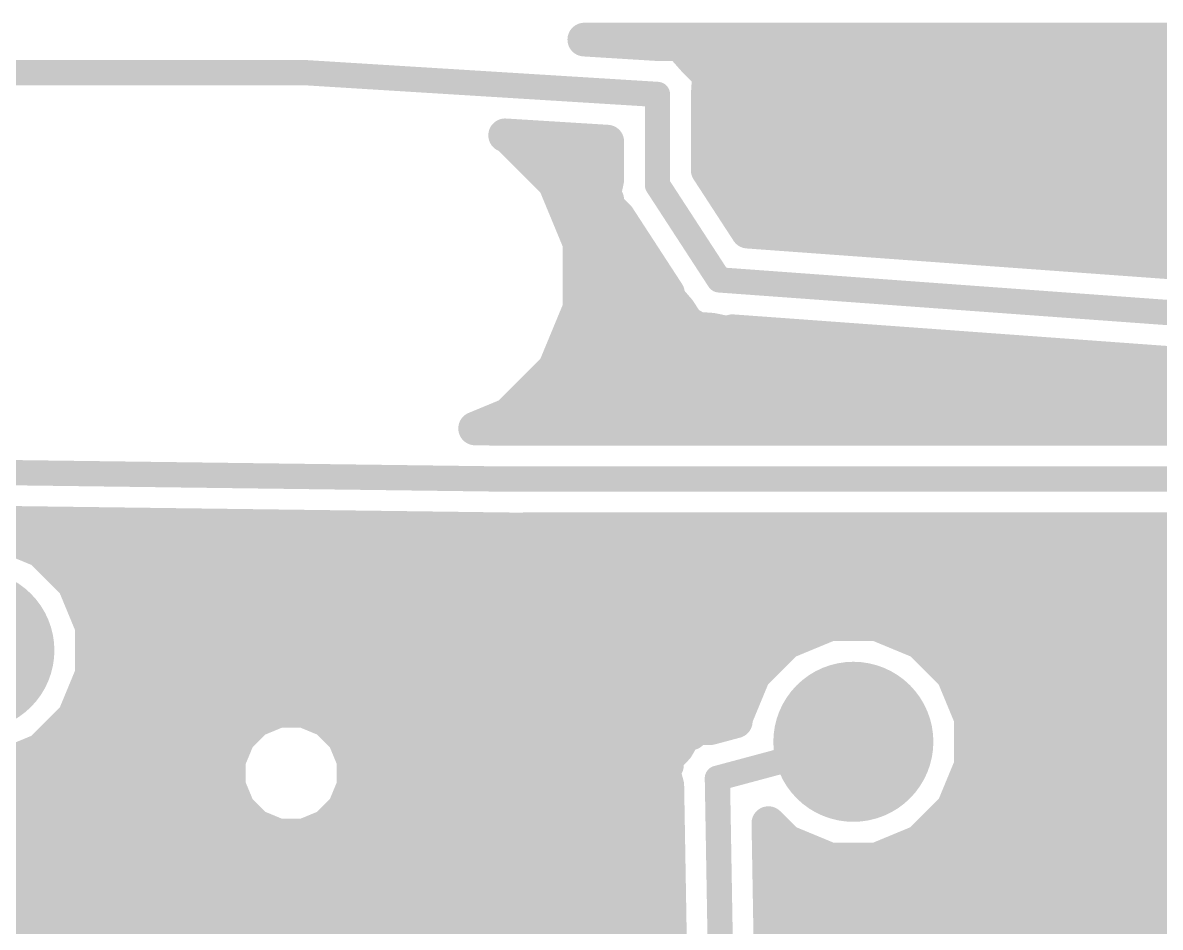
# Model space of a CAD drawing. Extents: x -40.6 to 40.6, y -25.6 to 25.6.
# Drawn here: x -22.42 to -8.7, y 14.66 to 25.57 of the extents above; entities that cross this region are included whole.
import ezdxf

# ---------------------------------------------------------------- set-up
doc = ezdxf.new("R2010")
doc.units = 0
doc.layers.add('1', color=22, linetype='CONTINUOUS')
doc.layers.add('18', color=82, linetype='CONTINUOUS')

# ---------------------------------------------------------------- blocks, each defined once
blk = doc.blocks.new('ROUNDV')
at = {"const_width": 0.5}
blk.add_lwpolyline([(0, -0.25, 1), (0, 0.25, 1), (0, -0.25)], format="xyb", dxfattribs=at)

msp = doc.modelspace()

# ---------------------------------------------------------------- linework, layer by layer
at = {"layer": '1'}
for points, const_width in [([(-14.7423, 25.3102), (-15.6433, 25.3659)], 0.4064), ([(-15.6433, 25.3659), (10.1259, 25.3659)], 0.4064), ([(-14.5102, 25.3102), (-14.7423, 25.3102)], 0.4064), ([(-14.4949, 25.2949), (-14.5102, 25.3102)], 0.4064), ([(-14.4733, 25.2936), (-14.4949, 25.2949)], 0.4064), ([(-14.3196, 25.1196), (-14.4733, 25.2936)], 0.4064), ([(-14.3878, 25.1968), (10.1259, 25.1968)], 0.4064), ([(-14.1554, 24.9554), (-14.3196, 25.1196)], 0.4064), ([(-24.257, 24.9682), (-19.0246, 24.9682)], 0.3048), ([(-19.0246, 24.9682), (-14.761, 24.7046)], 0.3048), ([(-14.1554, 24.9338), (-14.1554, 24.9554)], 0.4064), ([(-14.1411, 24.9176), (-14.1554, 24.9338)], 0.4064), ([(-14.1554, 24.6859), (-14.1411, 24.9176)], 0.4064), ([(-14.1489, 24.7904), (10.1259, 24.7904)], 0.4064), ([(-14.761, 24.7046), (-14.761, 23.6124)], 0.3048), ([(-14.1554, 23.792), (-14.1554, 24.6859)], 0.4064), ([(-14.1554, 24.384), (10.1259, 24.384)], 0.4064), ([(-16.5584, 24.195), (-16.5981, 24.2114)], 0.4064), ([(-16.5981, 24.2114), (-15.3666, 24.1353)], 0.4064), ([(-16.0022, 23.6388), (-16.5584, 24.195)], 0.4064), ([(-15.3666, 24.1353), (-15.3666, 23.6758)], 0.4064), ([(-16.341, 23.9776), (-15.3666, 23.9776)], 0.4064), ([(-14.1554, 23.9776), (10.1259, 23.9776)], 0.4064), ([(-15.3666, 23.6758), (-15.4054, 23.4924)], 0.4064), ([(-13.6727, 23.05), (-14.1554, 23.792)], 0.4064), ([(-15.7012, 22.9121), (-16.0022, 23.6388)], 0.4064), ([(-15.9742, 23.5712), (-15.3887, 23.5712)], 0.4064), ([(-14.761, 23.6124), (-14.0164, 22.4678)], 0.3048), ([(-14.0117, 23.5712), (10.1259, 23.5712)], 0.4064), ([(-15.4054, 23.4924), (-15.3666, 23.4328)], 0.4064), ([(-15.3666, 23.4328), (-15.3666, 23.3616)], 0.4064), ([(-15.3666, 23.3616), (-15.2341, 23.229)], 0.4064), ([(-15.8059, 23.1648), (-15.1923, 23.1648)], 0.4064), ([(-15.2341, 23.229), (-14.6352, 22.3084)], 0.4064), ([(-13.7474, 23.1648), (10.1259, 23.1648)], 0.4064), ([(-4.3722, 22.3734), (-13.6727, 23.05)], 0.4064), ([(-15.7012, 22.1255), (-15.7012, 22.9121)], 0.4064), ([(-15.7012, 22.7584), (-14.9279, 22.7584)], 0.4064), ([(-9.6645, 22.7584), (10.1259, 22.7584)], 0.4064), ([(-15.7012, 22.352), (-14.6635, 22.352)], 0.4064), ([(-14.6352, 22.3084), (-14.6386, 22.2616)], 0.4064), ([(-14.0164, 22.4678), (-4.3942, 21.7678)], 0.3048), ([(-14.6386, 22.2616), (-14.5015, 22.103)], 0.4064), ([(-16.0022, 21.3988), (-15.7012, 22.1255)], 0.4064), ([(-14.5015, 22.103), (-14.3872, 21.9273)], 0.4064), ([(-15.7757, 21.9456), (-14.3992, 21.9456)], 0.4064), ([(-14.3872, 21.9273), (-14.3413, 21.9176)], 0.4064), ([(-14.3413, 21.9176), (-14.3105, 21.882)], 0.4064), ([(-14.3105, 21.882), (-14.1015, 21.8668)], 0.4064), ([(-14.1015, 21.8668), (-13.8964, 21.8234)], 0.4064), ([(-13.8964, 21.8234), (-13.857, 21.849)], 0.4064), ([(-13.857, 21.849), (-4.663, 21.1802)], 0.4064), ([(-15.9441, 21.5392), (-9.5984, 21.5392)], 0.4064), ([(-16.5584, 20.8426), (-16.0022, 21.3988)], 0.4064), ([(-16.2682, 21.1328), (-4.6156, 21.1328)], 0.4064), ([(-16.9602, 20.6762), (-16.5584, 20.8426)], 0.4064), ([(-16.6076, 20.6716), (-16.9602, 20.6762)], 0.4064), ([(-16.839, 20.7264), (-4.2092, 20.7264)], 0.4064), ([(-6.658, 20.6716), (-16.6076, 20.6716)], 0.4064), ([(-16.6116, 20.066), (-23.9166, 20.161)], 0.3048), ([(-6.9088, 20.066), (-16.6116, 20.066)], 0.3048), ([(-23.7545, 19.5072), (-20.214, 19.5072)], 0.4064), ([(-23.7003, 19.5525), (-16.8657, 19.4637)], 0.4064), ([(-22.1965, 19.2025), (-22.7179, 19.4184)], 0.4064), ([(-16.8657, 19.4637), (-16.8624, 19.4604)], 0.4064), ([(-16.8624, 19.4604), (-16.6154, 19.4604)], 0.4064), ([(-16.6154, 19.4604), (-16.3686, 19.4572)], 0.4064), ([(-16.3686, 19.4572), (-16.3654, 19.4604)], 0.4064), ([(-16.3654, 19.4604), (-7.1596, 19.4604)], 0.4064), ([(-21.7975, 18.8035), (-22.1965, 19.2025)], 0.4064), ([(-22.0949, 19.1008), (-6.8, 19.1008)], 0.4064), ([(-15.6118, 17.6876), (-14.2494, 19.05)], 0.3048), ([(-14.2494, 19.05), (-10.2362, 19.05)], 0.3048), ([(-10.2362, 19.05), (-10.2362, 19.0246)], 0.3048), ([(-10.2362, 19.0246), (-8.8773, 17.6657)], 0.3048), ([(-21.5816, 18.2821), (-21.7975, 18.8035)], 0.4064), ([(-21.7524, 18.6944), (-6.3936, 18.6944)], 0.4064), ([(-21.584, 18.288), (-12.7476, 18.288)], 0.4064), ([(-21.5816, 17.7179), (-21.5816, 18.2821)], 0.4064), ([(-12.6805, 18.3158), (-13.2019, 18.0999)], 0.4064), ([(-12.1163, 18.3158), (-12.6805, 18.3158)], 0.4064), ([(-11.5949, 18.0999), (-12.1163, 18.3158)], 0.4064), ([(-12.0492, 18.288), (-5.9872, 18.288)], 0.4064), ([(-13.2019, 18.0999), (-13.6009, 17.7009)], 0.4064), ([(-11.1959, 17.7009), (-11.5949, 18.0999)], 0.4064), ([(-21.5816, 17.8816), (-13.4201, 17.8816)], 0.4064), ([(-11.3767, 17.8816), (-5.5808, 17.8816)], 0.4064), ([(-21.7975, 17.1965), (-21.5816, 17.7179)], 0.4064), ([(-16.0528, 17.2466), (-15.6118, 17.6876)], 0.3048), ([(-13.6009, 17.7009), (-13.8168, 17.1795)], 0.4064), ([(-10.98, 17.1795), (-11.1959, 17.7009)], 0.4064), ([(-8.8773, 17.6657), (-8.6868, 17.4752)], 0.3048), ([(-8.6868, 17.4752), (-8.7884, 17.5768)], 0.3048), ([(-21.6821, 17.4752), (-13.6943, 17.4752)], 0.4064), ([(-11.1025, 17.4752), (-5.1744, 17.4752)], 0.4064), ([(-7.7978, 16.5862), (-8.6868, 17.4752)], 0.3048), ([(-19.3282, 17.272), (-19.6051, 17.1573)], 0.4064), ([(-19.0286, 17.272), (-19.3282, 17.272)], 0.4064), ([(-18.7517, 17.1573), (-19.0286, 17.272)], 0.4064), ([(-22.1965, 16.7975), (-21.7975, 17.1965)], 0.4064), ([(-19.6051, 17.1573), (-19.8169, 16.9455)], 0.4064), ([(-19.8374, 13.7668), (-16.3957, 17.2085)], 0.3048), ([(-18.5399, 16.9455), (-18.7517, 17.1573)], 0.4064), ([(-16.3957, 17.2085), (-16.0147, 17.2085)], 0.3048), ([(-16.0147, 17.2085), (-16.0528, 17.2466)], 0.3048), ([(-15.9258, 17.1196), (-16.0147, 17.2085)], 0.3048), ([(-13.8168, 17.144), (-14.1231, 17.0618)], 0.4064), ([(-13.8168, 17.1795), (-13.8168, 17.144)], 0.4064), ([(-10.98, 16.6153), (-10.98, 17.1795)], 0.4064), ([(-21.9253, 17.0688), (-19.6936, 17.0688)], 0.4064), ([(-18.6632, 17.0688), (-14.0971, 17.0688)], 0.4064), ([(-15.9258, 10.3124), (-15.9258, 17.1196)], 0.3048), ([(-14.4374, 16.9775), (-14.5255, 16.8248)], 0.4064), ([(-14.3571, 16.9991), (-14.4374, 16.9775)], 0.4064), ([(-14.2994, 17.0588), (-14.3571, 16.9991)], 0.4064), ([(-14.1231, 17.0618), (-14.2994, 17.0588)], 0.4064), ([(-10.98, 17.0688), (-4.768, 17.0688)], 0.4064), ([(-19.8169, 16.9455), (-19.9316, 16.6686)], 0.4064), ([(-18.4252, 16.6686), (-18.5399, 16.9455)], 0.4064), ([(-14.5255, 16.8248), (-14.648, 16.698)], 0.4064), ([(-14.0382, 16.4576), (-12.3984, 16.8974)], 0.3048), ([(-22.7179, 16.5816), (-22.1965, 16.7975)], 0.4064), ([(-14.648, 16.698), (-14.6466, 16.615)], 0.4064), ([(-22.5228, 16.6624), (-19.9316, 16.6624)], 0.4064), ([(-19.9316, 16.6686), (-19.9316, 16.369)], 0.4064), ([(-18.4252, 16.369), (-18.4252, 16.6686)], 0.4064), ([(-18.4252, 16.6624), (-14.6474, 16.6624)], 0.4064), ([(-14.6466, 16.615), (-14.6881, 16.543)], 0.4064), ([(-14.6881, 16.543), (-14.6424, 16.3727)], 0.4064), ([(-11.1959, 16.0939), (-10.98, 16.6153)], 0.4064), ([(-10.98, 16.6624), (-4.3616, 16.6624)], 0.4064), ([(-13.9382, 10.6206), (-14.0382, 16.4576)], 0.3048), ([(-19.9316, 16.369), (-19.8169, 16.0921)], 0.4064), ([(-18.5399, 16.0921), (-18.4252, 16.369)], 0.4064), ([(-14.6424, 16.3727), (-14.5469, 10.7957)], 0.4064), ([(-23.3501, 16.256), (-19.8848, 16.256)], 0.4064), ([(-18.472, 16.256), (-14.6404, 16.256)], 0.4064), ([(-11.1288, 16.256), (-3.9552, 16.256)], 0.4064), ([(-19.8169, 16.0921), (-19.6051, 15.8803)], 0.4064), ([(-18.7517, 15.8803), (-18.5399, 16.0921)], 0.4064), ([(-11.5949, 15.6949), (-11.1959, 16.0939)], 0.4064), ([(-23.0338, 15.8496), (-19.531, 15.8496)], 0.4064), ([(-19.6051, 15.8803), (-19.3282, 15.7656)], 0.4064), ([(-19.0286, 15.7656), (-18.7517, 15.8803)], 0.4064), ([(-18.8258, 15.8496), (-14.6335, 15.8496)], 0.4064), ([(-13.3392, 11.0107), (-13.4232, 15.9163)], 0.4064), ([(-13.4232, 15.9163), (-13.2019, 15.6949)], 0.4064), ([(-13.4221, 15.8496), (-13.3565, 15.8496)], 0.4064), ([(-11.4403, 15.8496), (-3.5139, 15.8496)], 0.4064), ([(-19.3282, 15.7656), (-19.0286, 15.7656)], 0.4064), ([(-13.2019, 15.6949), (-12.6805, 15.479)], 0.4064), ([(-12.1163, 15.479), (-11.5949, 15.6949)], 0.4064), ([(-22.8816, 15.4432), (-14.6265, 15.4432)], 0.4064), ([(-13.4151, 15.4432), (-3.0743, 15.4432)], 0.4064), ([(-12.6805, 15.479), (-12.1163, 15.479)], 0.4064), ([(-22.8816, 15.0368), (-14.6195, 15.0368)], 0.4064), ([(-13.4082, 15.0368), (-2.6347, 15.0368)], 0.4064), ([(-23.0007, 14.6304), (-14.6126, 14.6304)], 0.4064), ([(-13.4012, 14.6304), (-7.5333, 14.6304)], 0.4064)]:
    msp.add_lwpolyline(points, dxfattribs=dict(at, const_width=const_width))
for points, const_width in [([(-15.6371, 25.4673, 1), (-15.6496, 25.2645)], 0.2032), ([(-15.6433, 25.4675, 1), (-15.6433, 25.2643)], 0.2032), ([(-14.7423, 25.4118, 1), (-14.7423, 25.2086)], 0.2032), ([(-14.7486, 25.2088, 1), (-14.736, 25.4116)], 0.2032), ([(-14.4383, 25.382, 1), (-14.582, 25.2384)], 0.2032), ([(-14.4886, 25.3963, 1), (-14.5011, 25.1935)], 0.2032), ([(-14.3971, 25.3608, 1), (-14.5494, 25.2263)], 0.2032), ([(-14.5667, 25.2231, 1), (-14.423, 25.3667)], 0.2032), ([(-14.5102, 25.2086, 1), (-14.5102, 25.4118)], 0.2032), ([(-14.3878, 25.2984, 1), (-14.3878, 25.0952)], 0.2032), ([(-14.4795, 25.1922, 1), (-14.467, 25.395)], 0.2032), ([(-14.2477, 25.1915, 1), (-14.3914, 25.0478)], 0.2032), ([(-14.3957, 25.0523, 1), (-14.2434, 25.1869)], 0.2032), ([(-19.0199, 25.0443, 1), (-19.0293, 24.8921)], 0.1524), ([(-19.0246, 24.892, 1), (-19.0246, 25.0444)], 0.1524), ([(-14.0538, 24.9554, 1), (-14.257, 24.9554)], 0.2032), ([(-14.0793, 25.0011, 1), (-14.2315, 24.8665)], 0.2032), ([(-14.0397, 24.9113, 1), (-14.2425, 24.9239)], 0.2032), ([(-14.2272, 24.8836, 1), (-14.0836, 25.0273)], 0.2032), ([(-14.257, 24.9338, 1), (-14.0538, 24.9338)], 0.2032), ([(-14.1489, 24.892, 1), (-14.1489, 24.6888)], 0.2032), ([(-14.2172, 24.8503, 1), (-14.0649, 24.9849)], 0.2032), ([(-14.6848, 24.7046, 1), (-14.8372, 24.7046)], 0.1524), ([(-14.7657, 24.6285, 1), (-14.7563, 24.7807)], 0.1524), ([(-14.0538, 24.6859, 1), (-14.257, 24.6859)], 0.2032), ([(-14.2568, 24.6922, 1), (-14.054, 24.6796)], 0.2032), ([(-14.1554, 24.4856, 1), (-14.1554, 24.2824)], 0.2032), ([(-16.5592, 24.3053, 1), (-16.637, 24.1176)], 0.2032), ([(-16.5918, 24.3128, 1), (-16.6044, 24.11)], 0.2032), ([(-16.4866, 24.2668, 1), (-16.6302, 24.1231)], 0.2032), ([(-16.5973, 24.1011, 1), (-16.5195, 24.2889)], 0.2032), ([(-15.265, 24.1353, 1), (-15.4682, 24.1353)], 0.2032), ([(-15.3729, 24.0339, 1), (-15.3603, 24.2367)], 0.2032), ([(-16.341, 24.0792, 1), (-16.341, 23.876)], 0.2032), ([(-15.3666, 23.876, 1), (-15.3666, 24.0792)], 0.2032), ([(-14.1554, 24.0792, 1), (-14.1554, 23.876)], 0.2032), ([(-15.2672, 23.6548, 1), (-15.466, 23.6969)], 0.2032), ([(-14.0702, 23.8474, 1), (-14.2406, 23.7366)], 0.2032), ([(-14.257, 23.792, 1), (-14.0538, 23.792)], 0.2032), ([(-15.9083, 23.6777, 1), (-16.0961, 23.5999)], 0.2032), ([(-15.9742, 23.6728, 1), (-15.9742, 23.4696)], 0.2032), ([(-16.0741, 23.5669, 1), (-15.9304, 23.7106)], 0.2032), ([(-15.4682, 23.6758, 1), (-15.265, 23.6758)], 0.2032), ([(-15.3887, 23.4696, 1), (-15.3887, 23.6728)], 0.2032), ([(-14.6971, 23.654, 1), (-14.8249, 23.5708)], 0.1524), ([(-14.0117, 23.6728, 1), (-14.0117, 23.4696)], 0.2032), ([(-15.3203, 23.5478, 1), (-15.4906, 23.437)], 0.2032), ([(-15.5048, 23.5135, 1), (-15.306, 23.4714)], 0.2032), ([(-15.265, 23.4328, 1), (-15.4682, 23.4328)], 0.2032), ([(-14.8372, 23.6124, 1), (-14.6848, 23.6124)], 0.1524), ([(-15.2948, 23.4334, 1), (-15.4384, 23.2897)], 0.2032), ([(-15.4682, 23.3616, 1), (-15.265, 23.3616)], 0.2032), ([(-15.4518, 23.3774, 1), (-15.2814, 23.4882)], 0.2032), ([(-15.8059, 23.2664, 1), (-15.8059, 23.0632)], 0.2032), ([(-15.1489, 23.2844, 1), (-15.3192, 23.1736)], 0.2032), ([(-15.3059, 23.1572, 1), (-15.1622, 23.3009)], 0.2032), ([(-15.1923, 23.0632, 1), (-15.1923, 23.2664)], 0.2032), ([(-13.7474, 23.2664, 1), (-13.7474, 23.0632)], 0.2032), ([(-13.6653, 23.1513, 1), (-13.68, 22.9487)], 0.2032), ([(-13.7578, 22.9946, 1), (-13.5875, 23.1054)], 0.2032), ([(-15.5996, 22.9121, 1), (-15.8028, 22.9121)], 0.2032), ([(-15.7951, 22.8732, 1), (-15.6073, 22.951)], 0.2032), ([(-15.7012, 22.86, 1), (-15.7012, 22.6568)], 0.2032), ([(-14.9279, 22.6568, 1), (-14.9279, 22.86)], 0.2032), ([(-9.6645, 22.86, 1), (-9.6645, 22.6568)], 0.2032), ([(-15.7012, 22.4536, 1), (-15.7012, 22.2504)], 0.2032), ([(-14.5339, 22.3011, 1), (-14.7365, 22.3158)], 0.2032), ([(-14.6635, 22.2504, 1), (-14.6635, 22.4536)], 0.2032), ([(-14.0109, 22.5438, 1), (-14.0219, 22.3918)], 0.1524), ([(-14.0803, 22.4262, 1), (-13.9525, 22.5094)], 0.1524), ([(-14.5617, 22.328, 1), (-14.7155, 22.1951)], 0.2032), ([(-14.7399, 22.2689, 1), (-14.5373, 22.2542)], 0.2032), ([(-14.7204, 22.253, 1), (-14.55, 22.3638)], 0.2032), ([(-15.8028, 22.1255, 1), (-15.5996, 22.1255)], 0.2032), ([(-15.6073, 22.0866, 1), (-15.7951, 22.1644)], 0.2032), ([(-14.4164, 22.1584, 1), (-14.5867, 22.0476)], 0.2032), ([(-14.5784, 22.0365, 1), (-14.4247, 22.1694)], 0.2032), ([(-15.7757, 22.0472, 1), (-15.7757, 21.844)], 0.2032), ([(-14.3662, 22.0267, 1), (-14.4083, 21.8279)], 0.2032), ([(-14.2644, 21.984, 1), (-14.4181, 21.8511)], 0.2032), ([(-14.3992, 21.844, 1), (-14.3992, 22.0472)], 0.2032), ([(-14.3623, 21.8182, 1), (-14.3202, 22.017)], 0.2032), ([(-14.4724, 21.8719, 1), (-14.3021, 21.9827)], 0.2032), ([(-14.3032, 21.9833, 1), (-14.3179, 21.7807)], 0.2032), ([(-14.3874, 21.8156, 1), (-14.2337, 21.9484)], 0.2032), ([(-14.0804, 21.9662, 1), (-14.1225, 21.7674)], 0.2032), ([(-14.1089, 21.7655, 1), (-14.0941, 21.9681)], 0.2032), ([(-13.9518, 21.9085, 1), (-13.841, 21.7382)], 0.2032), ([(-13.8497, 21.9503, 1), (-13.8644, 21.7477)], 0.2032), ([(-13.9175, 21.724, 1), (-13.8754, 21.9228)], 0.2032), ([(-13.8016, 21.7638, 1), (-13.9124, 21.9342)], 0.2032), ([(-15.9441, 21.6408, 1), (-15.9441, 21.4376)], 0.2032), ([(-9.5984, 21.4376, 1), (-9.5984, 21.6408)], 0.2032), ([(-15.9304, 21.327, 1), (-16.0741, 21.4706)], 0.2032), ([(-16.0961, 21.4377, 1), (-15.9083, 21.3599)], 0.2032), ([(-16.2682, 21.2344, 1), (-16.2682, 21.0312)], 0.2032), ([(-16.6302, 20.9145, 1), (-16.4866, 20.7708)], 0.2032), ([(-16.5195, 20.7487, 1), (-16.5973, 20.9365)], 0.2032), ([(-16.9589, 20.7778, 1), (-16.9615, 20.5746)], 0.2032), ([(-16.9991, 20.77, 1), (-16.9213, 20.5823)], 0.2032), ([(-16.839, 20.828, 1), (-16.839, 20.6248)], 0.2032), ([(-16.6076, 20.7732, 1), (-16.6076, 20.57)], 0.2032), ([(-16.6089, 20.57, 1), (-16.6063, 20.7732)], 0.2032), ([(-16.6116, 20.1422, 1), (-16.6116, 19.9898)], 0.1524), ([(-16.6126, 19.9898, 1), (-16.6106, 20.1422)], 0.1524), ([(-20.214, 19.4056, 1), (-20.214, 19.6088)], 0.2032), ([(-16.7938, 19.5355, 1), (-16.9376, 19.3918)], 0.2032), ([(-16.8624, 19.562, 1), (-16.8624, 19.3588)], 0.2032), ([(-16.9343, 19.3886, 1), (-16.7906, 19.5322)], 0.2032), ([(-16.867, 19.3621, 1), (-16.8644, 19.5652)], 0.2032), ([(-16.6141, 19.562, 1), (-16.6168, 19.3588)], 0.2032), ([(-16.6154, 19.3588, 1), (-16.6154, 19.562)], 0.2032), ([(-16.4396, 19.53, 1), (-16.2977, 19.3844)], 0.2032), ([(-16.3654, 19.562, 1), (-16.3654, 19.3588)], 0.2032), ([(-16.2944, 19.3876, 1), (-16.4363, 19.5332)], 0.2032), ([(-16.37, 19.3556, 1), (-16.3673, 19.5588)], 0.2032), ([(-22.1247, 19.2743, 1), (-22.2684, 19.1306)], 0.2032), ([(-22.2354, 19.1086, 1), (-22.1577, 19.2963)], 0.2032), ([(-22.0949, 19.2024, 1), (-22.0949, 18.9992)], 0.2032), ([(-14.2494, 19.1262, 1), (-14.2494, 18.9738)], 0.1524), ([(-14.1955, 18.9961, 1), (-14.3033, 19.1039)], 0.1524), ([(-10.16, 19.05, 1), (-10.3124, 19.05)], 0.1524), ([(-10.1823, 19.0785, 1), (-10.2901, 18.9707)], 0.1524), ([(-10.3124, 19.0246, 1), (-10.16, 19.0246)], 0.1524), ([(-10.2362, 18.9738, 1), (-10.2362, 19.1262)], 0.1524), ([(-21.7037, 18.8423, 1), (-21.8914, 18.7646)], 0.2032), ([(-21.8694, 18.7316, 1), (-21.7257, 18.8753)], 0.2032), ([(-21.7524, 18.796, 1), (-21.7524, 18.5928)], 0.2032), ([(-21.584, 18.3896, 1), (-21.584, 18.1864)], 0.2032), ([(-21.48, 18.2821, 1), (-21.6832, 18.2821)], 0.2032), ([(-21.6755, 18.2433, 1), (-21.4877, 18.321)], 0.2032), ([(-12.6805, 18.4174, 1), (-12.6805, 18.2142)], 0.2032), ([(-12.7476, 18.1864, 1), (-12.7476, 18.3896)], 0.2032), ([(-12.6417, 18.2219, 1), (-12.7194, 18.4097)], 0.2032), ([(-12.0774, 18.4097, 1), (-12.1551, 18.2219)], 0.2032), ([(-12.0492, 18.3896, 1), (-12.0492, 18.1864)], 0.2032), ([(-12.1163, 18.2142, 1), (-12.1163, 18.4174)], 0.2032), ([(-13.2407, 18.1937, 1), (-13.163, 18.006)], 0.2032), ([(-13.13, 18.028, 1), (-13.2737, 18.1717)], 0.2032), ([(-11.5231, 18.1717, 1), (-11.6668, 18.028)], 0.2032), ([(-11.6338, 18.006, 1), (-11.5561, 18.1937)], 0.2032), ([(-21.5816, 17.9832, 1), (-21.5816, 17.78)], 0.2032), ([(-13.4201, 17.78, 1), (-13.4201, 17.9832)], 0.2032), ([(-11.3767, 17.9832, 1), (-11.3767, 17.78)], 0.2032), ([(-21.4877, 17.679, 1), (-21.6755, 17.7567)], 0.2032), ([(-15.5579, 17.6337, 1), (-15.6657, 17.7415)], 0.1524), ([(-13.6727, 17.7727, 1), (-13.529, 17.629)], 0.2032), ([(-13.507, 17.662, 1), (-13.6947, 17.7397)], 0.2032), ([(-11.1021, 17.7397, 1), (-11.2898, 17.662)], 0.2032), ([(-11.2678, 17.629, 1), (-11.1241, 17.7727)], 0.2032), ([(-21.6832, 17.7179, 1), (-21.48, 17.7179)], 0.2032), ([(-15.6657, 17.7415, 1), (-15.5579, 17.6337)], 0.1524), ([(-8.8234, 17.7196, 1), (-8.9312, 17.6118)], 0.1524), ([(-8.9312, 17.6118, 1), (-8.8234, 17.7196)], 0.1524), ([(-8.7345, 17.6307, 1), (-8.8423, 17.5229)], 0.1524), ([(-21.6821, 17.5768, 1), (-21.6821, 17.3736)], 0.2032), ([(-13.6943, 17.3736, 1), (-13.6943, 17.5768)], 0.2032), ([(-11.1025, 17.5768, 1), (-11.1025, 17.3736)], 0.2032), ([(-8.6329, 17.5291, 1), (-8.7407, 17.4213)], 0.1524), ([(-8.7407, 17.4213, 1), (-8.6329, 17.5291)], 0.1524), ([(-8.7407, 17.4213, 1), (-8.6329, 17.5291)], 0.1524), ([(-19.3282, 17.3736, 1), (-19.3282, 17.1704)], 0.2032), ([(-19.2893, 17.1781, 1), (-19.3671, 17.3659)], 0.2032), ([(-18.9897, 17.3659, 1), (-19.0675, 17.1781)], 0.2032), ([(-19.0286, 17.1704, 1), (-19.0286, 17.3736)], 0.2032), ([(-21.8914, 17.2354, 1), (-21.7037, 17.1577)], 0.2032), ([(-21.7257, 17.1247, 1), (-21.8694, 17.2684)], 0.2032), ([(-19.6439, 17.2512, 1), (-19.5662, 17.0635)], 0.2032), ([(-19.5332, 17.0855, 1), (-19.6769, 17.2292)], 0.2032), ([(-18.6799, 17.2292, 1), (-18.8236, 17.0855)], 0.2032), ([(-18.7906, 17.0635, 1), (-18.7129, 17.2512)], 0.2032), ([(-16.3957, 17.2847, 1), (-16.3957, 17.1323)], 0.1524), ([(-16.3418, 17.1546, 1), (-16.4496, 17.2624)], 0.1524), ([(-15.9989, 17.3005, 1), (-16.1067, 17.1927)], 0.1524), ([(-16.1067, 17.3005, 1), (-15.9989, 17.1927)], 0.1524), ([(-15.9608, 17.2624, 1), (-16.0686, 17.1546)], 0.1524), ([(-16.0686, 17.1546, 1), (-15.9608, 17.2624)], 0.1524), ([(-16.0147, 17.1323, 1), (-16.0147, 17.2847)], 0.1524), ([(-13.7152, 17.1795, 1), (-13.9184, 17.1795)], 0.2032), ([(-13.9107, 17.2184, 1), (-13.7229, 17.1407)], 0.2032), ([(-13.7905, 17.0458, 1), (-13.8431, 17.2421)], 0.2032), ([(-10.8784, 17.1795, 1), (-11.0816, 17.1795)], 0.2032), ([(-11.0739, 17.1407, 1), (-10.8861, 17.2184)], 0.2032), ([(-21.9253, 17.1704, 1), (-21.9253, 16.9672)], 0.2032), ([(-19.6936, 16.9672, 1), (-19.6936, 17.1704)], 0.2032), ([(-18.6632, 17.1704, 1), (-18.6632, 16.9672)], 0.2032), ([(-15.8496, 17.1196, 1), (-16.002, 17.1196)], 0.1524), ([(-15.9797, 17.0657, 1), (-15.8719, 17.1735)], 0.1524), ([(-14.4637, 17.0757, 1), (-14.411, 16.8794)], 0.2032), ([(-14.3494, 16.9268, 1), (-14.5254, 17.0283)], 0.2032), ([(-14.4302, 17.0697, 1), (-14.2841, 16.9285)], 0.2032), ([(-14.3011, 17.1604, 1), (-14.2976, 16.9572)], 0.2032), ([(-14.3308, 16.9009, 1), (-14.3834, 17.0972)], 0.2032), ([(-14.2263, 16.9882, 1), (-14.3724, 17.1294)], 0.2032), ([(-14.1494, 17.16, 1), (-14.0968, 16.9637)], 0.2032), ([(-14.1213, 16.9602, 1), (-14.1248, 17.1634)], 0.2032), ([(-14.0971, 16.9672, 1), (-14.0971, 17.1704)], 0.2032), ([(-13.9184, 17.144, 1), (-13.7152, 17.144)], 0.2032), ([(-10.98, 17.1704, 1), (-10.98, 16.9672)], 0.2032), ([(-19.8888, 17.0173, 1), (-19.7451, 16.8736)], 0.2032), ([(-19.7231, 16.9066, 1), (-19.9108, 16.9843)], 0.2032), ([(-18.446, 16.9843, 1), (-18.6337, 16.9066)], 0.2032), ([(-18.6117, 16.8736, 1), (-18.468, 17.0173)], 0.2032), ([(-14.4524, 16.7542, 1), (-14.5985, 16.8954)], 0.2032), ([(-12.3787, 16.8238, 1), (-12.4181, 16.971)], 0.1524), ([(-22.2684, 16.8694, 1), (-22.1247, 16.7257)], 0.2032), ([(-22.1577, 16.7037, 1), (-22.2354, 16.8914)], 0.2032), ([(-14.5464, 16.6998, 1), (-14.7496, 16.6963)], 0.2032), ([(-14.6135, 16.8756, 1), (-14.4375, 16.7741)], 0.2032), ([(-19.83, 16.6686, 1), (-20.0332, 16.6686)], 0.2032), ([(-20.0255, 16.7075, 1), (-19.8377, 16.6297)], 0.2032), ([(-19.9316, 16.5608, 1), (-19.9316, 16.764)], 0.2032), ([(-18.3236, 16.6686, 1), (-18.5268, 16.6686)], 0.2032), ([(-18.4252, 16.764, 1), (-18.4252, 16.5608)], 0.2032), ([(-18.5191, 16.6297, 1), (-18.3313, 16.7075)], 0.2032), ([(-14.59, 16.5693, 1), (-14.7862, 16.5167)], 0.2032), ([(-14.7211, 16.7686, 1), (-14.5749, 16.6274)], 0.2032), ([(-14.5586, 16.5642, 1), (-14.7346, 16.6657)], 0.2032), ([(-14.6474, 16.5608, 1), (-14.6474, 16.764)], 0.2032), ([(-10.98, 16.764, 1), (-10.98, 16.5608)], 0.2032), ([(-10.8861, 16.5764, 1), (-11.0739, 16.6541)], 0.2032), ([(-14.7761, 16.5938, 1), (-14.6001, 16.4922)], 0.2032), ([(-14.7482, 16.6132, 1), (-14.545, 16.6167)], 0.2032), ([(-13.962, 16.4589, 1), (-14.1144, 16.4563)], 0.1524), ([(-14.0579, 16.5312, 1), (-14.0185, 16.384)], 0.1524), ([(-11.0816, 16.6153, 1), (-10.8784, 16.6153)], 0.2032), ([(-19.8377, 16.4079, 1), (-20.0255, 16.3301)], 0.2032), ([(-20.0332, 16.369, 1), (-19.83, 16.369)], 0.2032), ([(-18.5268, 16.369, 1), (-18.3236, 16.369)], 0.2032), ([(-18.3313, 16.3301, 1), (-18.5191, 16.4079)], 0.2032), ([(-14.5408, 16.3744, 1), (-14.744, 16.371)], 0.2032), ([(-14.7406, 16.3464, 1), (-14.5443, 16.399)], 0.2032), ([(-19.8848, 16.1544, 1), (-19.8848, 16.3576)], 0.2032), ([(-18.472, 16.3576, 1), (-18.472, 16.1544)], 0.2032), ([(-14.6404, 16.1544, 1), (-14.6404, 16.3576)], 0.2032), ([(-11.1288, 16.3576, 1), (-11.1288, 16.1544)], 0.2032), ([(-19.7451, 16.164, 1), (-19.8888, 16.0203)], 0.2032), ([(-19.9108, 16.0533, 1), (-19.7231, 16.131)], 0.2032), ([(-18.6337, 16.131, 1), (-18.446, 16.0533)], 0.2032), ([(-18.468, 16.0203, 1), (-18.6117, 16.164)], 0.2032), ([(-11.2898, 16.1328, 1), (-11.1021, 16.0551)], 0.2032), ([(-11.1241, 16.0221, 1), (-11.2678, 16.1658)], 0.2032), ([(-19.5662, 15.9741, 1), (-19.6439, 15.7864)], 0.2032), ([(-19.6769, 15.8084, 1), (-19.5332, 15.9521)], 0.2032), ([(-19.531, 15.748, 1), (-19.531, 15.9512)], 0.2032), ([(-18.8258, 15.9512, 1), (-18.8258, 15.748)], 0.2032), ([(-18.8236, 15.9521, 1), (-18.6799, 15.8084)], 0.2032), ([(-18.7129, 15.7864, 1), (-18.7906, 15.9741)], 0.2032), ([(-14.6335, 15.748, 1), (-14.6335, 15.9512)], 0.2032), ([(-13.3514, 15.9882, 1), (-13.4951, 15.8445)], 0.2032), ([(-13.3217, 15.9181, 1), (-13.5248, 15.9146)], 0.2032), ([(-13.4221, 15.9512, 1), (-13.4221, 15.748)], 0.2032), ([(-13.3565, 15.748, 1), (-13.3565, 15.9512)], 0.2032), ([(-11.4403, 15.9512, 1), (-11.4403, 15.748)], 0.2032), ([(-19.3282, 15.8672, 1), (-19.3282, 15.664)], 0.2032), ([(-19.3671, 15.6717, 1), (-19.2893, 15.8595)], 0.2032), ([(-19.0675, 15.8595, 1), (-18.9897, 15.6717)], 0.2032), ([(-19.0286, 15.664, 1), (-19.0286, 15.8672)], 0.2032), ([(-13.163, 15.7888, 1), (-13.2407, 15.6011)], 0.2032), ([(-13.2737, 15.6231, 1), (-13.13, 15.7668)], 0.2032), ([(-11.6668, 15.7668, 1), (-11.5231, 15.6231)], 0.2032), ([(-11.5561, 15.6011, 1), (-11.6338, 15.7888)], 0.2032), ([(-14.6265, 15.3416, 1), (-14.6265, 15.5448)], 0.2032), ([(-13.4151, 15.5448, 1), (-13.4151, 15.3416)], 0.2032), ([(-12.6805, 15.5806, 1), (-12.6805, 15.3774)], 0.2032), ([(-12.7194, 15.3851, 1), (-12.6417, 15.5729)], 0.2032), ([(-12.1551, 15.5729, 1), (-12.0774, 15.3851)], 0.2032), ([(-12.1163, 15.3774, 1), (-12.1163, 15.5806)], 0.2032), ([(-14.6195, 14.9352, 1), (-14.6195, 15.1384)], 0.2032), ([(-13.4082, 15.1384, 1), (-13.4082, 14.9352)], 0.2032), ([(-14.6126, 14.5288, 1), (-14.6126, 14.732)], 0.2032), ([(-13.4012, 14.732, 1), (-13.4012, 14.5288)], 0.2032)]:
    msp.add_lwpolyline(points, format="xyb", dxfattribs=dict(at, const_width=const_width))

# ---------------------------------------------------------------- block references
at = {"layer": '18', "xscale": 1.9304, "yscale": 1.9304}
for p in [(-23, 18), (-8.7884, 17.5768), (-12.3984, 16.8974)]:
    msp.add_blockref('ROUNDV', p, dxfattribs=at)

doc.saveas('drawing.dxf')
